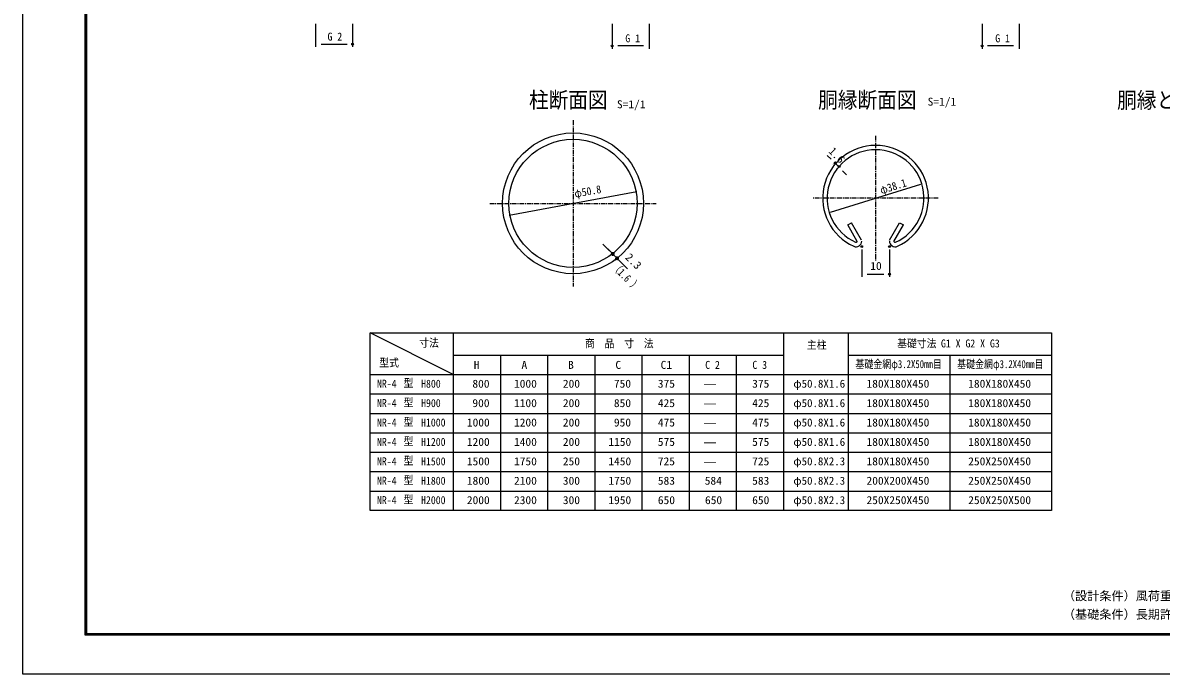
# Model space of a CAD drawing. Units: millimetres, scale not verified. Extents: x -5012 to 5012, y -3544 to 3544.
# Drawn here: x -5012 to 1143, y -3544 to -19 of the extents above; entities that cross this region are included whole.
import ezdxf
from ezdxf.enums import TextEntityAlignment as Align

# ---------------------------------------------------------------- set-up
doc = ezdxf.new("R2010")
doc.units = ezdxf.units.MM
doc.header["$LTSCALE"] = 20
doc.header["$PDMODE"] = 32
doc.header["$PDSIZE"] = 10
doc.linetypes.add('USER2', pattern=[2, 1.25, -0.25, 0.25, -0.25])
for name, color, linetype, lineweight in [('0-3_9断面', 7, 'Continuous', 25), ('0-4_5寸法', 1, 'Continuous', 25), ('0-9_6文字', 1, 'Continuous', 25), ('0-C_0', 7, 'Continuous', 25), ('0-F_D-TTL-TXT', 2, 'Continuous', 25)]:
    doc.layers.add(name, color=color, linetype=linetype, lineweight=lineweight)
doc.layers.add('0-5_DEFPOINTS', color=7, linetype='Continuous')
doc.styles.add('ＭＳ ゴシック', font='')
doc.styles.get('ＭＳ ゴシック').set_extended_font_data('MS Gothic')

msp = doc.modelspace()

# ---------------------------------------------------------------- linework, layer by layer
at = {"layer": '0-3_9断面', "color": 1, "linetype": 'USER2'}
for p, q in [((-2036.96, -545.71), (-2036.96, -1445.75)), ((-401.12, -630.28), (-401.12, -1305.28)), ((-63.62, -967.78), (-738.62, -967.78)), ((-2486.95, -995.75), (-1586.95, -995.75))]:
    msp.add_line(p, q, dxfattribs=at)
at = {"layer": '0-3_9断面'}
for p, q in [((-551.73, -1112.37), (-530.95, -1100.37)), ((-476.64, -1194.44), (-530.95, -1100.37)), ((-325.6, -1194.44), (-271.29, -1100.37)), ((-271.29, -1100.37), (-250.51, -1112.37)), ((-500.27, -1201.51), (-551.73, -1112.37)), ((-301.97, -1201.51), (-250.51, -1112.37))]:
    msp.add_line(p, q, dxfattribs=at)
for radius in [381, 346.5]:
    msp.add_circle((-2036.96, -995.75), radius, dxfattribs=at)
for centre, radius, start, end in [((-401.12, -967.78), 285.75, 294.33142, 245.56897), ((-401.12, -967.78), 261.75, 294.33142, 245.56897), ((-506.67, -1200.11), 30.55, 245.56751, 0.00064), ((-506.67, -1200.11), 6.55, 245.56677, 347.70767), ((-506.67, -1200.11), 6.55, 245.56677, 347.70767), ((-295.57, -1200.11), 30.55, 179.99992, 294.43258), ((-295.57, -1200.11), 6.55, 192.29338, 294.43329), ((-295.57, -1200.11), 6.55, 192.29338, 294.43329)]:
    msp.add_arc(centre, radius, start, end, dxfattribs=at)
at = {"layer": '0-4_5寸法'}
for p, q in [((-3428.62, -23.6), (-3428.62, -149.76)), ((-3228.62, -23.6), (-3228.62, -149.76)), ((-1825.15, -23.6), (-1825.15, -159.06)), ((-1625.15, -23.6), (-1625.15, -159.06)), ((174.85, -23.6), (174.85, -159.06)), ((374.85, -23.6), (374.85, -159.06)), ((-3398.62, -134.76), (-3258.62, -134.76)), ((-1655.15, -144.06), (-1795.15, -144.06)), ((344.85, -144.06), (204.85, -144.06)), ((-641.3, -757.57), (-662.51, -736.36)), ((-628.24, -786.94), (-630.69, -789.39)), ((-600.45, -798.42), (-620.08, -778.79)), ((-608.6, -806.57), (-611.06, -809.03)), ((-579.24, -819.63), (-558.02, -840.85)), ((-645.18, -1044.2), (-157.06, -891.35)), ((-2382.13, -1059.47), (-1691.79, -932.02)), ((-1825.84, -1266.07), (-1875.7, -1216.21)), ((-1839.63, -1252.28), (-1860.84, -1231.07)), ((-1798.78, -1293.12), (-1818.41, -1273.49)), ((-476.12, -1244.86), (-476.12, -1393.73)), ((-326.12, -1244.99), (-326.12, -1393.73)), ((-1806.93, -1301.27), (-1809.39, -1303.73)), ((-1791.36, -1300.55), (-1741.5, -1350.41)), ((-1777.57, -1314.34), (-1756.35, -1335.55)), ((-446.12, -1378.73), (-356.12, -1378.73))]:
    msp.add_line(p, q, dxfattribs=at)
for points in [[(-1832.5, -1268.14), (-1824.42, -1280.03), (-1832.62, -1269.45)], [(-1832.62, -1269.45), (-1825.68, -1279.66), (-1832.58, -1270.77)], [(-1832.62, -1269.45), (-1824.42, -1280.03), (-1825.68, -1279.66)], [(-1832.58, -1270.77), (-1826.89, -1279.14), (-1832.37, -1272.07)], [(-1832.58, -1270.77), (-1825.68, -1279.66), (-1826.89, -1279.14)], [(-1832.21, -1266.85), (-1823.11, -1280.23), (-1832.5, -1268.14)], [(-1832.5, -1268.14), (-1823.11, -1280.23), (-1824.42, -1280.03)], [(-1832.37, -1272.07), (-1828.03, -1278.46), (-1832.01, -1273.34)], [(-1832.37, -1272.07), (-1826.89, -1279.14), (-1828.03, -1278.46)], [(-1831.76, -1265.61), (-1821.8, -1280.27), (-1832.21, -1266.85)], [(-1832.21, -1266.85), (-1821.8, -1280.27), (-1823.11, -1280.23)], [(-1832.01, -1273.34), (-1829.07, -1277.66), (-1831.48, -1274.55)], [(-1832.01, -1273.34), (-1828.03, -1278.46), (-1829.07, -1277.66)], [(-1831.16, -1264.43), (-1820.48, -1280.15), (-1831.76, -1265.61)], [(-1831.76, -1265.61), (-1820.48, -1280.15), (-1821.8, -1280.27)], [(-1831.48, -1274.55), (-1830, -1276.72), (-1830.81, -1275.68)], [(-1831.48, -1274.55), (-1829.07, -1277.66), (-1830, -1276.72)], [(-1830.42, -1263.34), (-1819.2, -1279.86), (-1831.16, -1264.43)], [(-1831.16, -1264.43), (-1819.2, -1279.86), (-1820.48, -1280.15)], [(-1829.55, -1262.36), (-1817.96, -1279.42), (-1830.42, -1263.34)], [(-1830.42, -1263.34), (-1817.96, -1279.42), (-1819.2, -1279.86)], [(-1828.56, -1261.48), (-1822.13, -1269.78), (-1829.55, -1262.36)], [(-1829.55, -1262.36), (-1816.78, -1278.82), (-1817.96, -1279.42)], [(-1822.13, -1269.78), (-1816.78, -1278.82), (-1829.55, -1262.36)], [(-1827.47, -1260.74), (-1822.13, -1269.78), (-1828.56, -1261.48)], [(-1826.3, -1260.14), (-1814.7, -1277.2), (-1827.47, -1260.74)], [(-1827.47, -1260.74), (-1814.7, -1277.2), (-1822.13, -1269.78)], [(-1825.06, -1259.7), (-1813.83, -1276.22), (-1826.3, -1260.14)], [(-1826.3, -1260.14), (-1813.83, -1276.22), (-1814.7, -1277.2)], [(-1823.77, -1259.41), (-1813.09, -1275.12), (-1825.06, -1259.7)], [(-1825.06, -1259.7), (-1813.09, -1275.12), (-1813.83, -1276.22)], [(-1822.46, -1259.28), (-1812.49, -1273.95), (-1823.77, -1259.41)], [(-1823.77, -1259.41), (-1812.49, -1273.95), (-1813.09, -1275.12)], [(-1822.46, -1259.28), (-1812.04, -1272.71), (-1812.49, -1273.95)], [(-1821.14, -1259.33), (-1812.04, -1272.71), (-1822.46, -1259.28)], [(-1822.13, -1269.78), (-1815.69, -1278.08), (-1816.78, -1278.82)], [(-1814.7, -1277.2), (-1815.69, -1278.08), (-1822.13, -1269.78)], [(-1821.14, -1259.33), (-1811.76, -1271.42), (-1812.04, -1272.71)], [(-1819.84, -1259.53), (-1811.76, -1271.42), (-1821.14, -1259.33)], [(-1819.84, -1259.53), (-1811.63, -1270.11), (-1811.76, -1271.42)], [(-1818.57, -1259.9), (-1811.63, -1270.11), (-1819.84, -1259.53)], [(-1818.57, -1259.9), (-1811.67, -1268.79), (-1811.63, -1270.11)], [(-1817.36, -1260.42), (-1811.67, -1268.79), (-1818.57, -1259.9)], [(-1817.36, -1260.42), (-1811.88, -1267.49), (-1811.67, -1268.79)], [(-1816.22, -1261.1), (-1811.88, -1267.49), (-1817.36, -1260.42)], [(-1816.22, -1261.1), (-1812.25, -1266.22), (-1811.88, -1267.49)], [(-1815.18, -1261.9), (-1812.25, -1266.22), (-1816.22, -1261.1)], [(-1815.18, -1261.9), (-1812.77, -1265.01), (-1812.25, -1266.22)], [(-1814.25, -1262.84), (-1812.77, -1265.01), (-1815.18, -1261.9)], [(-1814.25, -1262.84), (-1813.44, -1263.88), (-1812.77, -1265.01)], [(-1809.15, -1291.48), (-1801.07, -1303.37), (-1809.28, -1292.79)], [(-1808.86, -1290.19), (-1799.77, -1303.58), (-1809.15, -1291.48)], [(-1809.15, -1291.48), (-1799.77, -1303.58), (-1801.07, -1303.37)], [(-1808.42, -1288.95), (-1798.45, -1303.62), (-1808.86, -1290.19)], [(-1808.86, -1290.19), (-1798.45, -1303.62), (-1799.77, -1303.58)], [(-1807.82, -1287.78), (-1797.14, -1303.49), (-1808.42, -1288.95)], [(-1808.42, -1288.95), (-1797.14, -1303.49), (-1798.45, -1303.62)], [(-1807.08, -1286.69), (-1795.85, -1303.21), (-1807.82, -1287.78)], [(-1807.82, -1287.78), (-1795.85, -1303.21), (-1797.14, -1303.49)], [(-1806.21, -1285.7), (-1794.61, -1302.76), (-1807.08, -1286.69)], [(-1807.08, -1286.69), (-1794.61, -1302.76), (-1795.85, -1303.21)], [(-1805.22, -1284.83), (-1798.78, -1293.12), (-1806.21, -1285.7)], [(-1806.21, -1285.7), (-1793.44, -1302.16), (-1794.61, -1302.76)], [(-1798.78, -1293.12), (-1793.44, -1302.16), (-1806.21, -1285.7)], [(-1804.13, -1284.09), (-1798.78, -1293.12), (-1805.22, -1284.83)], [(-1802.95, -1283.49), (-1791.36, -1300.55), (-1804.13, -1284.09)], [(-1804.13, -1284.09), (-1791.36, -1300.55), (-1798.78, -1293.12)], [(-1801.71, -1283.04), (-1790.48, -1299.56), (-1802.95, -1283.49)], [(-1802.95, -1283.49), (-1790.48, -1299.56), (-1791.36, -1300.55)], [(-1800.42, -1282.75), (-1789.74, -1298.47), (-1801.71, -1283.04)], [(-1801.71, -1283.04), (-1789.74, -1298.47), (-1790.48, -1299.56)], [(-1799.11, -1282.63), (-1789.14, -1297.29), (-1800.42, -1282.75)], [(-1800.42, -1282.75), (-1789.14, -1297.29), (-1789.74, -1298.47)], [(-1799.11, -1282.63), (-1788.7, -1296.05), (-1789.14, -1297.29)], [(-1797.79, -1282.67), (-1788.7, -1296.05), (-1799.11, -1282.63)], [(-1797.79, -1282.67), (-1788.41, -1294.77), (-1788.7, -1296.05)], [(-1796.49, -1282.88), (-1788.41, -1294.77), (-1797.79, -1282.67)], [(-1796.49, -1282.88), (-1788.29, -1293.45), (-1788.41, -1294.77)], [(-1795.22, -1283.25), (-1788.29, -1293.45), (-1796.49, -1282.88)], [(-1795.22, -1283.25), (-1788.33, -1292.14), (-1788.29, -1293.45)], [(-1794.01, -1283.77), (-1788.33, -1292.14), (-1795.22, -1283.25)], [(-1794.01, -1283.77), (-1788.53, -1290.83), (-1788.33, -1292.14)], [(-1792.88, -1284.44), (-1788.53, -1290.83), (-1794.01, -1283.77)], [(-1792.88, -1284.44), (-1788.9, -1289.57), (-1788.53, -1290.83)], [(-1791.84, -1285.25), (-1788.9, -1289.57), (-1792.88, -1284.44)], [(-1791.84, -1285.25), (-1789.43, -1288.36), (-1788.9, -1289.57)], [(-1790.91, -1286.18), (-1789.43, -1288.36), (-1791.84, -1285.25)], [(-1790.91, -1286.18), (-1790.1, -1287.22), (-1789.43, -1288.36)], [(-1809.28, -1292.79), (-1802.34, -1303), (-1809.23, -1294.11)], [(-1809.28, -1292.79), (-1801.07, -1303.37), (-1802.34, -1303)], [(-1809.23, -1294.11), (-1803.55, -1302.48), (-1809.03, -1295.41)], [(-1809.23, -1294.11), (-1802.34, -1303), (-1803.55, -1302.48)], [(-1809.03, -1295.41), (-1804.68, -1301.81), (-1808.66, -1296.68)], [(-1809.03, -1295.41), (-1803.55, -1302.48), (-1804.68, -1301.81)], [(-1808.66, -1296.68), (-1805.73, -1301), (-1808.14, -1297.89)], [(-1808.66, -1296.68), (-1804.68, -1301.81), (-1805.73, -1301)], [(-1808.14, -1297.89), (-1806.66, -1300.07), (-1807.47, -1299.03)], [(-1808.14, -1297.89), (-1805.73, -1301), (-1806.66, -1300.07)], [(-1798.78, -1293.12), (-1792.35, -1301.42), (-1793.44, -1302.16)], [(-1791.36, -1300.55), (-1792.35, -1301.42), (-1798.78, -1293.12)]]:
    msp.add_solid(points, dxfattribs=at)
at = {"layer": '0-5_DEFPOINTS'}
for p in [(-3228.62, -134.76), (-1825.15, -144.06), (174.85, -144.06), (-620.08, -778.79), (-617.63, -776.33), (-597.99, -795.96), (-476.12, -1229.86), (-326.12, -1229.99), (-326.12, -1378.73)]:
    msp.add_point(p, dxfattribs=at)
at = {"layer": '0-9_6文字'}
for p, q in [((-2684.09, -1922.22), (-3134.09, -1697.22)), ((-2684.09, -1697.22), (-2684.09, -2657.22)), ((-899.09, -1697.22), (-899.09, -2657.22)), ((-549.09, -1697.22), (-549.09, -2657.22)), ((-2684.09, -1817.22), (-899.09, -1817.22)), ((-2429.09, -1817.22), (-2429.09, -2657.22)), ((-2174.09, -1817.22), (-2174.09, -2657.22)), ((-1919.09, -1817.22), (-1919.09, -2657.22)), ((-1664.09, -1817.22), (-1664.09, -2657.22)), ((-1409.09, -1817.22), (-1409.09, -2657.22)), ((-1154.09, -1817.22), (-1154.09, -2657.22)), ((-549.09, -1817.22), (550.91, -1817.22)), ((0.91, -1817.22), (0.91, -2657.22)), ((-3134.09, -1922.22), (550.91, -1922.22)), ((-3134.09, -2027.22), (550.91, -2027.22)), ((-3134.09, -2132.22), (550.91, -2132.22)), ((-3134.09, -2237.22), (550.91, -2237.22)), ((-3134.09, -2342.22), (550.91, -2342.22)), ((-3134.09, -2447.22), (550.91, -2447.22)), ((-3134.09, -2552.22), (550.91, -2552.22))]:
    msp.add_line(p, q, dxfattribs=at)
msp.add_lwpolyline([(-3134.09, -2657.22), (-3134.09, -1697.22), (550.91, -1697.22), (550.91, -2657.22)], close=True, dxfattribs=at)
at = {"layer": '0-C_0', "color": 3}
msp.add_lwpolyline([(-5011.88, 3543.75), (5011.87, 3543.75), (5011.87, -3543.75), (-5011.88, -3543.75)], close=True, dxfattribs=at)
at = {"layer": '0-C_0'}
for points in [[(-4674.38, 3332.81), (4674.37, 3332.81), (4674.37, -3332.81), (-4674.38, -3332.81)], [(-4672.27, 3330.7), (4672.27, 3330.7), (4672.27, -3330.7), (-4672.27, -3330.7)], [(-4670.16, 3328.59), (4670.16, 3328.59), (4670.16, -3328.59), (-4670.16, -3328.59)], [(-4668.05, 3326.48), (4668.05, 3326.48), (4668.05, -3326.48), (-4668.05, -3326.48)], [(-4665.94, 3324.37), (4665.94, 3324.37), (4665.94, -3324.38), (-4665.94, -3324.38)]]:
    msp.add_lwpolyline(points, close=True, dxfattribs=at)

# ---------------------------------------------------------------- texts
at = {"layer": '0-4_5寸法', "color": 3, "style": 'ＭＳ ゴシック'}
for s, height, width, p in [('G 2', 43.26, 0.9, (-3364.32, -128.09)), ('G 1', 43.26, 0.9, (-1754.1, -137.38)), ('G 1', 43.26, 0.9, (245.9, -137.38)), ('10', 43.26, 1.05, (-429.68, -1369.1)), ('寸法', 43.26, 0.9, (-2868.37, -1785.5)), ('商\u3000品\u3000寸\u3000法', 43.26, 0.9, (-1972.71, -1788.33)), ('主柱', 43.26, 0.9, (-772.69, -1796.26)), ('基礎寸法', 43.26, 0.9, (-284.41, -1788.33)), ('G1 X G2 X G3', 43.26, 0.9, (-47.69, -1788.33)), ('型式', 43.26, 0.9, (-3084.07, -1892.77)), ('基礎金網φ3.2X50mm目', 43.3, 0.8, (-510.16, -1900.42)), ('基礎金網φ3.2X40mm目', 43.3, 0.8, (39.84, -1900.42)), ('H', 43.26, 1.05, (-2573.54, -1904.47)), ('A', 43.26, 1.05, (-2315.54, -1904.47)), ('B', 43.26, 1.05, (-2063.54, -1904.47)), ('C', 43.26, 1.05, (-1807.79, -1904.47)), ('C1', 43.26, 1.05, (-1563.29, -1904.47)), ('C 2', 43.26, 0.9, (-1322.24, -1904.47)), ('C 3', 43.26, 0.9, (-1067.24, -1904.47)), ('NR-4     H800', 43.3, 0.9, (-3096.9, -2006.21)), ('型', 43.26, 0.9, (-2953.08, -2002.99)), ('800', 43.26, 1.05, (-2580.97, -2006.21)), ('1000', 43.26, 1.05, (-2355.97, -2006.21)), ('200', 43.26, 1.05, (-2091.96, -2006.21)), ('750', 43.26, 1.05, (-1815.97, -2006.21)), ('375', 43.26, 1.05, (-1578.35, -2006.21)), ('375', 43.26, 1.05, (-1068.35, -2006.21)), ('180X180X450', 43.26, 1.05, (-450.28, -2006.21)), ('180X180X450', 43.26, 1.05, (99.72, -2006.21)), ('-', 43.26, 3.8, (-1352.17, -2006.21)), ('NR-4     H900', 43.3, 0.9, (-3096.9, -2111.21)), ('型', 43.26, 0.9, (-2953.08, -2107.99)), ('900', 43.26, 1.05, (-2580.97, -2111.21)), ('1100', 43.26, 1.05, (-2355.97, -2111.21)), ('200', 43.26, 1.05, (-2091.96, -2111.21)), ('850', 43.26, 1.05, (-1815.97, -2111.21)), ('425', 43.26, 1.05, (-1578.35, -2111.21)), ('-', 43.26, 3.8, (-1352.17, -2111.21)), ('425', 43.26, 1.05, (-1068.35, -2111.21)), ('180X180X450', 43.26, 1.05, (-450.28, -2111.21)), ('180X180X450', 43.26, 1.05, (99.72, -2111.21)), ('型', 43.26, 0.9, (-2953.08, -2212.99)), ('NR-4     H1000', 43.26, 0.9, (-3096.9, -2216.21)), ('1000', 43.26, 1.05, (-2610.97, -2216.21)), ('1200', 43.26, 1.05, (-2355.97, -2216.21)), ('200', 43.26, 1.05, (-2091.96, -2216.21)), ('950', 43.26, 1.05, (-1815.97, -2216.21)), ('475', 43.26, 1.05, (-1578.35, -2216.21)), ('-', 43.26, 3.8, (-1352.17, -2216.21)), ('475', 43.26, 1.05, (-1068.35, -2216.21)), ('180X180X450', 43.26, 1.05, (-450.28, -2216.21)), ('180X180X450', 43.26, 1.05, (99.72, -2216.21)), ('NR-4     H1200', 43.26, 0.9, (-3096.9, -2321.21)), ('型', 43.26, 0.9, (-2953.08, -2317.99)), ('1200', 43.26, 1.05, (-2610.97, -2321.21)), ('1400', 43.26, 1.05, (-2355.97, -2321.21)), ('200', 43.26, 1.05, (-2091.96, -2321.21)), ('1150', 43.26, 1.05, (-1845.97, -2321.21)), ('575', 43.26, 1.05, (-1578.35, -2321.21)), ('575', 43.26, 1.05, (-1068.35, -2321.21)), ('180X180X450', 43.26, 1.05, (-450.28, -2321.21)), ('180X180X450', 43.26, 1.05, (99.72, -2321.21)), ('-', 43.26, 3.8, (-1352.17, -2321.21)), ('NR-4     H1500', 43.26, 0.9, (-3096.9, -2426.21)), ('型', 43.26, 0.9, (-2953.08, -2422.99)), ('1500', 43.26, 1.05, (-2610.97, -2426.21)), ('1750', 43.26, 1.05, (-2355.97, -2426.21)), ('250', 43.26, 1.05, (-2091.96, -2426.21)), ('1450', 43.26, 1.05, (-1845.97, -2426.21)), ('725', 43.26, 1.05, (-1578.35, -2426.21)), ('-', 43.26, 3.8, (-1352.17, -2426.21)), ('725', 43.26, 1.05, (-1068.35, -2426.21)), ('180X180X450', 43.26, 1.05, (-450.28, -2426.21)), ('250X250X450', 43.26, 1.05, (99.72, -2426.21)), ('NR-4     H1800', 43.26, 0.9, (-3096.9, -2531.21)), ('型', 43.26, 0.9, (-2953.08, -2527.99)), ('1800', 43.26, 1.05, (-2610.97, -2531.21)), ('2100', 43.26, 1.05, (-2355.97, -2531.21)), ('300', 43.26, 1.05, (-2091.96, -2531.21)), ('1750', 43.26, 1.05, (-1845.97, -2531.21)), ('583', 43.26, 1.05, (-1578.35, -2531.21)), ('584', 43.26, 1.05, (-1324.85, -2531.21)), ('583', 43.26, 1.05, (-1068.35, -2531.21)), ('200X200X450', 43.26, 1.05, (-450.28, -2531.21)), ('250X250X450', 43.26, 1.05, (99.72, -2531.21)), ('NR-4     H2000', 43.26, 0.9, (-3096.9, -2636.21)), ('型', 43.26, 0.9, (-2953.08, -2632.99)), ('2000', 43.26, 1.05, (-2610.97, -2636.21)), ('2300', 43.26, 1.05, (-2355.97, -2636.21)), ('300', 43.26, 1.05, (-2091.96, -2636.21)), ('1950', 43.26, 1.05, (-1845.97, -2636.21)), ('650', 43.26, 1.05, (-1578.35, -2636.21)), ('650', 43.26, 1.05, (-1323.35, -2636.21)), ('650', 43.26, 1.05, (-1068.35, -2636.21)), ('250X250X450', 43.26, 1.05, (-450.28, -2636.21)), ('250X250X500', 43.26, 1.05, (99.72, -2636.21))]:
    msp.add_text(s, height=height, dxfattribs=dict(at, width=width)).set_placement(p, align=Align.BOTTOM_LEFT)
for s, height, rotation, width, p in [('1.6', 43.26, 315, 1.05, (-667.87, -726.49)), ('φ50.8', 43.26, 10.46, 0.9, (-2023.18, -978.23)), ('φ38.1', 43.26, 17.387, 0.9, (-365.61, -959)), ('2.3', 43.26, 315, 1.05, (-1767.07, -1300.76)), ('（1.6 ）', 43.3, 315, 0.8, (-1842.45, -1350.1))]:
    msp.add_text(s, height=height, rotation=rotation, dxfattribs=dict(at, width=width)).set_placement(p, align=Align.BOTTOM_LEFT)
for s, p in [('φ50.8X1.6', (-845.74, -2006.21)), ('φ50.8X1.6', (-845.74, -2111.21)), ('φ50.8X1.6', (-845.74, -2216.21)), ('φ50.8X1.6', (-845.74, -2321.21)), ('φ50.8X2.3', (-845.74, -2426.21)), ('φ50.8X2.3', (-845.74, -2531.21)), ('φ50.8X2.3', (-845.74, -2636.21))]:
    msp.add_text(s, height=43.26, dxfattribs=at).set_placement(p, align=Align.BOTTOM_LEFT)
at = {"layer": '0-9_6文字', "color": 7, "style": 'ＭＳ ゴシック'}
for s, height, width, p in [('柱断面図', 86.66, 0.9, (-2275.33, -505.52)), ('胴縁断面図', 86.66, 0.9, (-711.73, -505.61)), ('S=1/1', 43.26, 1.05, (-119.67, -480.27)), ('胴縁と金網取付断面図', 86.66, 0.9, (904.95, -506.62)), ('S=1/1', 43.26, 1.05, (-1799.5, -494.31))]:
    msp.add_text(s, height=height, dxfattribs=dict(at, width=width)).set_placement(p, align=Align.BOTTOM_LEFT)
at = {"layer": '0-F_D-TTL-TXT', "color": 7, "style": 'ＭＳ ゴシック'}
for s, p in [('（設計条件）風荷重：昭和57年改正 建築基準法・同施行令に基づく風圧力に準拠。', (611.77, -3157.98)), ('（基礎条件）長期許容地耐力98kN/㎡の場合。', (611.77, -3257.98))]:
    msp.add_text(s, height=48.11, dxfattribs=at).set_placement(p, align=Align.BOTTOM_LEFT)

doc.saveas('drawing.dxf')
